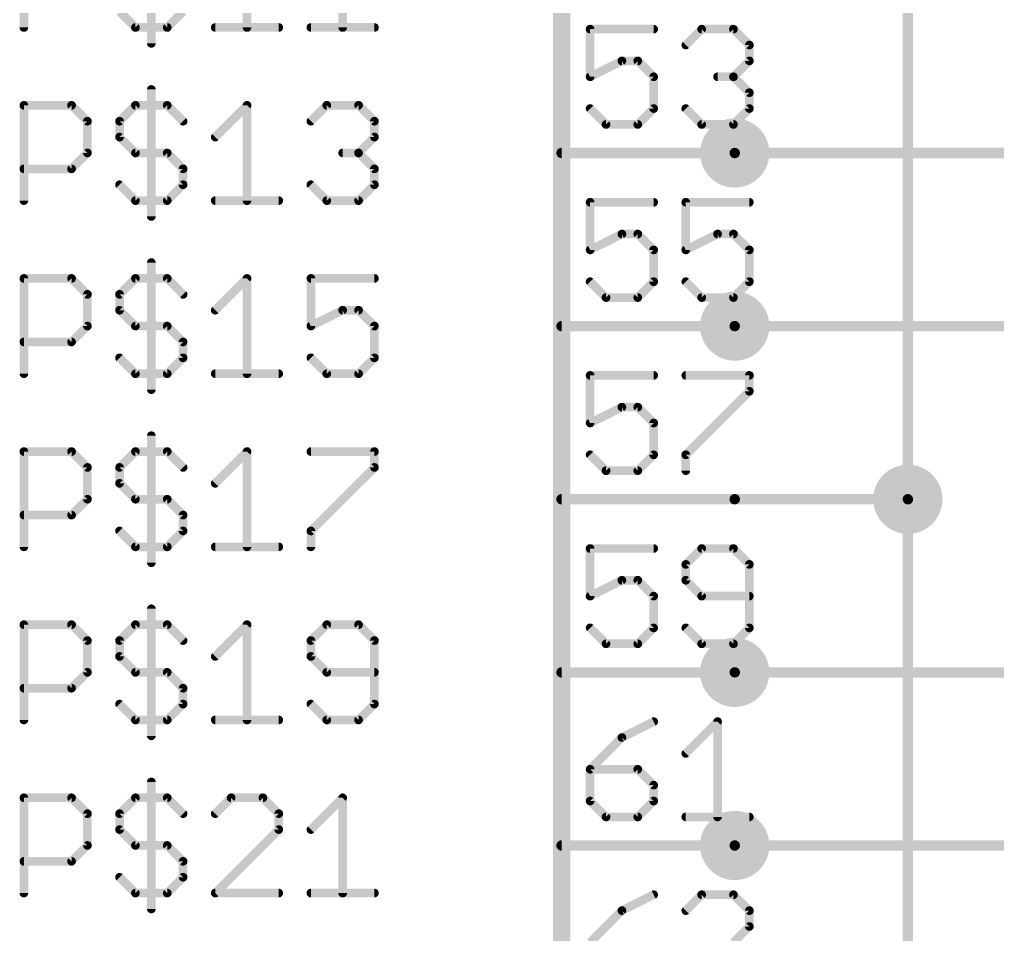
# Model space of a CAD drawing. Extents: x -72 to 265, y -97 to 216.
# Drawn here: x -5.41 to 8.93, y 72.35 to 85.78 of the extents above; entities that cross this region are included whole.
import ezdxf

# ---------------------------------------------------------------- set-up
doc = ezdxf.new("R2010")
doc.units = 0
for name, color, linetype in [('91', 94, 'CONTINUOUS'), ('94', 14, 'CONTINUOUS'), ('95', 251, 'CONTINUOUS')]:
    doc.layers.add(name, color=color, linetype=linetype)

msp = doc.modelspace()

# ---------------------------------------------------------------- linework, layer by layer
at = {"layer": '91', "const_width": 0.1524}
for points in [[(7.62, 78.74), (7.62, 86.36)], [(5.08, 83.82), (12.7, 83.82)], [(12.7, 81.28), (5.08, 81.28)], [(5.08, 78.74), (7.62, 78.74)], [(7.62, 71.12), (7.62, 78.74)], [(5.08, 76.2), (12.7, 76.2)], [(12.7, 73.66), (5.08, 73.66)]]:
    msp.add_lwpolyline(points, dxfattribs=at)
at = {"layer": '91'}
for points, const_width in [([(5.08, 83.566, 1), (5.08, 84.074, 1), (5.08, 83.566)], 0.508), ([(5.08, 83.8581, 1), (5.08, 83.7819)], 0.0762), ([(5.08, 81.026, 1), (5.08, 81.534, 1), (5.08, 81.026)], 0.508), ([(5.08, 81.3181, 1), (5.08, 81.2419)], 0.0762), ([(7.62, 78.486, 1), (7.62, 78.994, 1), (7.62, 78.486)], 0.508), ([(5.08, 78.7781, 1), (5.08, 78.7019)], 0.0762), ([(7.6581, 78.74, 1), (7.5819, 78.74)], 0.0762), ([(7.5819, 78.74, 1), (7.6581, 78.74)], 0.0762), ([(7.62, 78.7019, 1), (7.62, 78.7781)], 0.0762), ([(5.08, 75.946, 1), (5.08, 76.454, 1), (5.08, 75.946)], 0.508), ([(5.08, 76.2381, 1), (5.08, 76.1619)], 0.0762), ([(5.08, 73.406, 1), (5.08, 73.914, 1), (5.08, 73.406)], 0.508), ([(5.08, 73.6981, 1), (5.08, 73.6219)], 0.0762)]:
    msp.add_lwpolyline(points, format="xyb", dxfattribs=dict(at, const_width=const_width))
at = {"layer": '94'}
for points, const_width in [([(2.54, 22.86), (2.54, 101.6)], 0.254), ([(5.08, 83.82), (2.54, 83.82)], 0.1524), ([(5.08, 81.28), (2.54, 81.28)], 0.1524), ([(5.08, 78.74), (2.54, 78.74)], 0.1524), ([(5.08, 76.2), (2.54, 76.2)], 0.1524), ([(5.08, 73.66), (2.54, 73.66)], 0.1524)]:
    msp.add_lwpolyline(points, dxfattribs=dict(at, const_width=const_width))
at = {"layer": '94', "const_width": 0.0762}
for points in [[(2.54, 83.8581, 1), (2.54, 83.7819)], [(5.08, 83.7819, 1), (5.08, 83.8581)], [(2.54, 81.3181, 1), (2.54, 81.2419)], [(5.08, 81.2419, 1), (5.08, 81.3181)], [(2.54, 78.7781, 1), (2.54, 78.7019)], [(5.08, 78.7019, 1), (5.08, 78.7781)], [(2.54, 76.2381, 1), (2.54, 76.1619)], [(5.08, 76.1619, 1), (5.08, 76.2381)], [(2.54, 73.6981, 1), (2.54, 73.6219)], [(5.08, 73.6219, 1), (5.08, 73.6981)]]:
    msp.add_lwpolyline(points, format="xyb", dxfattribs=at)
at = {"layer": '95', "const_width": 0.127}
for points in [[(-3.4771, 87.2927), (-3.4771, 85.4285)], [(-5.3464, 85.6615), (-5.3464, 87.0597)], [(-2.0738, 87.0597), (-2.0738, 85.6615)], [(-0.6705, 87.0597), (-0.6705, 85.6615)], [(-3.9431, 85.8945), (-3.7101, 85.6615)], [(-3.244, 85.6615), (-3.011, 85.8945)], [(-3.7101, 85.6615), (-3.244, 85.6615)], [(-2.5399, 85.6615), (-1.6077, 85.6615)], [(-1.1366, 85.6615), (-0.2045, 85.6615)], [(3.8912, 85.6373), (2.9591, 85.6373)], [(2.9591, 85.6373), (2.9591, 84.9382)], [(4.3624, 85.4043), (4.5954, 85.6373)], [(4.5954, 85.6373), (5.0615, 85.6373)], [(5.0615, 85.6373), (5.2945, 85.4043)], [(5.2945, 85.4043), (5.2945, 85.1712)], [(2.9591, 84.9382), (3.4252, 85.1712)], [(3.4252, 85.1712), (3.6582, 85.1712)], [(3.6582, 85.1712), (3.8912, 84.9382)], [(5.2945, 85.1712), (5.0615, 84.9382)], [(3.8912, 84.9382), (3.8912, 84.4721)], [(5.0615, 84.9382), (4.8284, 84.9382)], [(5.0615, 84.9382), (5.2945, 84.7052)], [(-3.4771, 84.7527), (-3.4771, 82.8885)], [(5.2945, 84.7052), (5.2945, 84.4721)], [(-5.3464, 83.1215), (-5.3464, 84.5197)], [(-5.3464, 84.5197), (-4.6473, 84.5197)], [(-4.6473, 84.5197), (-4.4143, 84.2867)], [(-3.9431, 84.2867), (-3.7101, 84.5197)], [(-3.7101, 84.5197), (-3.244, 84.5197)], [(-3.244, 84.5197), (-3.011, 84.2867)], [(-2.5399, 84.0536), (-2.0738, 84.5197)], [(-2.0738, 84.5197), (-2.0738, 83.1215)], [(-1.1366, 84.2867), (-0.9036, 84.5197)], [(-0.9036, 84.5197), (-0.4375, 84.5197)], [(-0.4375, 84.5197), (-0.2045, 84.2867)], [(3.1921, 84.2391), (2.9591, 84.4721)], [(3.8912, 84.4721), (3.6582, 84.2391)], [(4.5954, 84.2391), (4.3624, 84.4721)], [(5.2945, 84.4721), (5.0615, 84.2391)], [(-4.4143, 84.2867), (-4.4143, 83.8206)], [(-3.9431, 84.0536), (-3.9431, 84.2867)], [(-0.2045, 84.2867), (-0.2045, 84.0536)], [(3.6582, 84.2391), (3.1921, 84.2391)], [(5.0615, 84.2391), (4.5954, 84.2391)], [(-3.7101, 83.8206), (-3.9431, 84.0536)], [(-0.2045, 84.0536), (-0.4375, 83.8206)], [(-4.4143, 83.8206), (-4.6473, 83.5876)], [(-3.244, 83.8206), (-3.7101, 83.8206)], [(-3.011, 83.5876), (-3.244, 83.8206)], [(-0.4375, 83.8206), (-0.6705, 83.8206)], [(-0.4375, 83.8206), (-0.2045, 83.5876)], [(-4.6473, 83.5876), (-5.3464, 83.5876)], [(-3.011, 83.3545), (-3.011, 83.5876)], [(-0.2045, 83.5876), (-0.2045, 83.3545)], [(-3.9431, 83.3545), (-3.7101, 83.1215)], [(-3.244, 83.1215), (-3.011, 83.3545)], [(-0.9036, 83.1215), (-1.1366, 83.3545)], [(-0.2045, 83.3545), (-0.4375, 83.1215)], [(-3.7101, 83.1215), (-3.244, 83.1215)], [(-2.5399, 83.1215), (-1.6077, 83.1215)], [(-0.4375, 83.1215), (-0.9036, 83.1215)], [(3.8912, 83.0973), (2.9591, 83.0973)], [(2.9591, 83.0973), (2.9591, 82.3982)], [(5.2945, 83.0973), (4.3624, 83.0973)], [(4.3624, 83.0973), (4.3624, 82.3982)], [(2.9591, 82.3982), (3.4252, 82.6312)], [(3.4252, 82.6312), (3.6582, 82.6312)], [(3.6582, 82.6312), (3.8912, 82.3982)], [(4.3624, 82.3982), (4.8284, 82.6312)], [(4.8284, 82.6312), (5.0615, 82.6312)], [(5.0615, 82.6312), (5.2945, 82.3982)], [(3.8912, 82.3982), (3.8912, 81.9321)], [(5.2945, 82.3982), (5.2945, 81.9321)], [(-3.4771, 82.2127), (-3.4771, 80.3485)], [(-5.3464, 80.5815), (-5.3464, 81.9797)], [(-5.3464, 81.9797), (-4.6473, 81.9797)], [(-4.6473, 81.9797), (-4.4143, 81.7467)], [(-3.9431, 81.7467), (-3.7101, 81.9797)], [(-3.7101, 81.9797), (-3.244, 81.9797)], [(-3.244, 81.9797), (-3.011, 81.7467)], [(-2.5399, 81.5136), (-2.0738, 81.9797)], [(-2.0738, 81.9797), (-2.0738, 80.5815)], [(-0.2045, 81.9797), (-1.1366, 81.9797)], [(-1.1366, 81.9797), (-1.1366, 81.2806)], [(3.1921, 81.6991), (2.9591, 81.9321)], [(3.8912, 81.9321), (3.6582, 81.6991)], [(4.5954, 81.6991), (4.3624, 81.9321)], [(5.2945, 81.9321), (5.0615, 81.6991)], [(-4.4143, 81.7467), (-4.4143, 81.2806)], [(-3.9431, 81.5136), (-3.9431, 81.7467)], [(3.6582, 81.6991), (3.1921, 81.6991)], [(5.0615, 81.6991), (4.5954, 81.6991)], [(-3.7101, 81.2806), (-3.9431, 81.5136)], [(-1.1366, 81.2806), (-0.6705, 81.5136)], [(-0.6705, 81.5136), (-0.4375, 81.5136)], [(-0.4375, 81.5136), (-0.2045, 81.2806)], [(-4.4143, 81.2806), (-4.6473, 81.0476)], [(-3.244, 81.2806), (-3.7101, 81.2806)], [(-3.011, 81.0476), (-3.244, 81.2806)], [(-0.2045, 81.2806), (-0.2045, 80.8145)], [(-4.6473, 81.0476), (-5.3464, 81.0476)], [(-3.011, 80.8145), (-3.011, 81.0476)], [(-3.9431, 80.8145), (-3.7101, 80.5815)], [(-3.244, 80.5815), (-3.011, 80.8145)], [(-0.9036, 80.5815), (-1.1366, 80.8145)], [(-0.2045, 80.8145), (-0.4375, 80.5815)], [(-3.7101, 80.5815), (-3.244, 80.5815)], [(-2.5399, 80.5815), (-1.6077, 80.5815)], [(-0.4375, 80.5815), (-0.9036, 80.5815)], [(3.8912, 80.5573), (2.9591, 80.5573)], [(2.9591, 80.5573), (2.9591, 79.8582)], [(4.3624, 80.5573), (5.2945, 80.5573)], [(5.2945, 80.5573), (5.2945, 80.3243)], [(5.2945, 80.3243), (4.3624, 79.3921)], [(2.9591, 79.8582), (3.4252, 80.0912)], [(3.4252, 80.0912), (3.6582, 80.0912)], [(3.6582, 80.0912), (3.8912, 79.8582)], [(3.8912, 79.8582), (3.8912, 79.3921)], [(-3.4771, 79.6727), (-3.4771, 77.8085)], [(-5.3464, 78.0415), (-5.3464, 79.4397)], [(-5.3464, 79.4397), (-4.6473, 79.4397)], [(-4.6473, 79.4397), (-4.4143, 79.2067)], [(-3.9431, 79.2067), (-3.7101, 79.4397)], [(-3.7101, 79.4397), (-3.244, 79.4397)], [(-3.244, 79.4397), (-3.011, 79.2067)], [(-2.5399, 78.9736), (-2.0738, 79.4397)], [(-2.0738, 79.4397), (-2.0738, 78.0415)], [(-1.1366, 79.4397), (-0.2045, 79.4397)], [(-0.2045, 79.4397), (-0.2045, 79.2067)], [(3.1921, 79.1591), (2.9591, 79.3921)], [(3.8912, 79.3921), (3.6582, 79.1591)], [(4.3624, 79.3921), (4.3624, 79.1591)], [(-4.4143, 79.2067), (-4.4143, 78.7406)], [(-3.9431, 78.9736), (-3.9431, 79.2067)], [(-0.2045, 79.2067), (-1.1366, 78.2745)], [(3.6582, 79.1591), (3.1921, 79.1591)], [(-3.7101, 78.7406), (-3.9431, 78.9736)], [(-4.4143, 78.7406), (-4.6473, 78.5076)], [(-3.244, 78.7406), (-3.7101, 78.7406)], [(-3.011, 78.5076), (-3.244, 78.7406)], [(-4.6473, 78.5076), (-5.3464, 78.5076)], [(-3.011, 78.2745), (-3.011, 78.5076)], [(-3.9431, 78.2745), (-3.7101, 78.0415)], [(-3.244, 78.0415), (-3.011, 78.2745)], [(-1.1366, 78.2745), (-1.1366, 78.0415)], [(-3.7101, 78.0415), (-3.244, 78.0415)], [(-2.5399, 78.0415), (-1.6077, 78.0415)], [(3.8912, 78.0173), (2.9591, 78.0173)], [(2.9591, 78.0173), (2.9591, 77.3182)], [(4.5954, 78.0173), (4.3624, 77.7843)], [(5.0615, 78.0173), (4.5954, 78.0173)], [(5.2945, 77.7843), (5.0615, 78.0173)], [(4.3624, 77.7843), (4.3624, 77.5512)], [(5.2945, 76.8521), (5.2945, 77.7843)], [(2.9591, 77.3182), (3.4252, 77.5512)], [(3.4252, 77.5512), (3.6582, 77.5512)], [(3.6582, 77.5512), (3.8912, 77.3182)], [(4.3624, 77.5512), (4.5954, 77.3182)], [(3.8912, 77.3182), (3.8912, 76.8521)], [(4.5954, 77.3182), (5.2945, 77.3182)], [(-3.4771, 77.1327), (-3.4771, 75.2685)], [(-5.3464, 75.5015), (-5.3464, 76.8997)], [(-5.3464, 76.8997), (-4.6473, 76.8997)], [(-4.6473, 76.8997), (-4.4143, 76.6667)], [(-3.9431, 76.6667), (-3.7101, 76.8997)], [(-3.7101, 76.8997), (-3.244, 76.8997)], [(-3.244, 76.8997), (-3.011, 76.6667)], [(-2.5399, 76.4336), (-2.0738, 76.8997)], [(-2.0738, 76.8997), (-2.0738, 75.5015)], [(-0.9036, 76.8997), (-1.1366, 76.6667)], [(-0.4375, 76.8997), (-0.9036, 76.8997)], [(-0.2045, 76.6667), (-0.4375, 76.8997)], [(3.1921, 76.6191), (2.9591, 76.8521)], [(3.8912, 76.8521), (3.6582, 76.6191)], [(4.3624, 76.8521), (4.5954, 76.6191)], [(5.0615, 76.6191), (5.2945, 76.8521)], [(-4.4143, 76.6667), (-4.4143, 76.2006)], [(-3.9431, 76.4336), (-3.9431, 76.6667)], [(-1.1366, 76.6667), (-1.1366, 76.4336)], [(-0.2045, 75.7345), (-0.2045, 76.6667)], [(3.6582, 76.6191), (3.1921, 76.6191)], [(4.5954, 76.6191), (5.0615, 76.6191)], [(-3.7101, 76.2006), (-3.9431, 76.4336)], [(-1.1366, 76.4336), (-0.9036, 76.2006)], [(-4.4143, 76.2006), (-4.6473, 75.9676)], [(-3.244, 76.2006), (-3.7101, 76.2006)], [(-3.011, 75.9676), (-3.244, 76.2006)], [(-0.9036, 76.2006), (-0.2045, 76.2006)], [(-4.6473, 75.9676), (-5.3464, 75.9676)], [(-3.011, 75.7345), (-3.011, 75.9676)], [(-3.9431, 75.7345), (-3.7101, 75.5015)], [(-3.244, 75.5015), (-3.011, 75.7345)], [(-1.1366, 75.7345), (-0.9036, 75.5015)], [(-0.4375, 75.5015), (-0.2045, 75.7345)], [(-3.7101, 75.5015), (-3.244, 75.5015)], [(-2.5399, 75.5015), (-1.6077, 75.5015)], [(-0.9036, 75.5015), (-0.4375, 75.5015)], [(3.8912, 75.4773), (3.4252, 75.2443)], [(4.3624, 75.0112), (4.8284, 75.4773)], [(4.8284, 75.4773), (4.8284, 74.0791)], [(3.4252, 75.2443), (2.9591, 74.7782)], [(2.9591, 74.7782), (2.9591, 74.3121)], [(3.6582, 74.7782), (2.9591, 74.7782)], [(3.8912, 74.5452), (3.6582, 74.7782)], [(-3.4771, 74.5927), (-3.4771, 72.7285)], [(3.8912, 74.3121), (3.8912, 74.5452)], [(-5.3464, 72.9615), (-5.3464, 74.3597)], [(-5.3464, 74.3597), (-4.6473, 74.3597)], [(-4.6473, 74.3597), (-4.4143, 74.1267)], [(-3.9431, 74.1267), (-3.7101, 74.3597)], [(-3.7101, 74.3597), (-3.244, 74.3597)], [(-3.244, 74.3597), (-3.011, 74.1267)], [(-2.3068, 74.3597), (-2.5399, 74.1267)], [(-1.8408, 74.3597), (-2.3068, 74.3597)], [(-1.6077, 74.1267), (-1.8408, 74.3597)], [(-1.1366, 73.8936), (-0.6705, 74.3597)], [(-0.6705, 74.3597), (-0.6705, 72.9615)], [(2.9591, 74.3121), (3.1921, 74.0791)], [(3.6582, 74.0791), (3.8912, 74.3121)], [(-4.4143, 74.1267), (-4.4143, 73.6606)], [(-3.9431, 73.8936), (-3.9431, 74.1267)], [(-1.6077, 73.8936), (-1.6077, 74.1267)], [(3.1921, 74.0791), (3.6582, 74.0791)], [(4.3624, 74.0791), (5.2945, 74.0791)], [(-3.7101, 73.6606), (-3.9431, 73.8936)], [(-2.5399, 72.9615), (-1.6077, 73.8936)], [(-4.4143, 73.6606), (-4.6473, 73.4276)], [(-3.244, 73.6606), (-3.7101, 73.6606)], [(-3.011, 73.4276), (-3.244, 73.6606)], [(-4.6473, 73.4276), (-5.3464, 73.4276)], [(-3.011, 73.1945), (-3.011, 73.4276)], [(-3.9431, 73.1945), (-3.7101, 72.9615)], [(-3.244, 72.9615), (-3.011, 73.1945)], [(-3.7101, 72.9615), (-3.244, 72.9615)], [(-1.6077, 72.9615), (-2.5399, 72.9615)], [(-1.1366, 72.9615), (-0.2045, 72.9615)], [(3.8912, 72.9373), (3.4252, 72.7043)], [(4.3624, 72.7043), (4.5954, 72.9373)], [(4.5954, 72.9373), (5.0615, 72.9373)], [(5.0615, 72.9373), (5.2945, 72.7043)], [(3.4252, 72.7043), (2.9591, 72.2382)], [(5.2945, 72.7043), (5.2945, 72.4712)], [(5.2945, 72.4712), (5.0615, 72.2382)]]:
    msp.add_lwpolyline(points, dxfattribs=at)
at = {"layer": '95', "const_width": 0.0635}
for points in [[(-5.3782, 85.6615, 1), (-5.3147, 85.6615)], [(-3.7101, 85.6933, 1), (-3.7101, 85.6298)], [(-3.7326, 85.639, 1), (-3.6877, 85.684)], [(-3.2665, 85.684, 1), (-3.2216, 85.639)], [(-3.244, 85.6298, 1), (-3.244, 85.6933)], [(-2.5399, 85.6933, 1), (-2.5399, 85.6298)], [(-2.1055, 85.6615, 1), (-2.042, 85.6615)], [(-1.6077, 85.6298, 1), (-1.6077, 85.6933)], [(-1.1366, 85.6933, 1), (-1.1366, 85.6298)], [(-0.7023, 85.6615, 1), (-0.6388, 85.6615)], [(-0.2045, 85.6298, 1), (-0.2045, 85.6933)], [(2.9591, 85.669, 1), (2.9591, 85.6055)], [(2.9909, 85.6373, 1), (2.9274, 85.6373)], [(3.8912, 85.6055, 1), (3.8912, 85.669)], [(4.5954, 85.669, 1), (4.5954, 85.6055)], [(4.6179, 85.6148, 1), (4.573, 85.6597)], [(5.0839, 85.6597, 1), (5.039, 85.6148)], [(5.0615, 85.6055, 1), (5.0615, 85.669)], [(-3.5088, 85.4285, 1), (-3.4453, 85.4285)], [(4.3399, 85.4267, 1), (4.3848, 85.3818)], [(5.3263, 85.4043, 1), (5.2628, 85.4043)], [(5.2721, 85.3818, 1), (5.317, 85.4267)], [(3.4252, 85.203, 1), (3.4252, 85.1395)], [(3.4394, 85.1428, 1), (3.411, 85.1996)], [(3.6806, 85.1937, 1), (3.6357, 85.1488)], [(3.6582, 85.1395, 1), (3.6582, 85.203)], [(5.2628, 85.1712, 1), (5.3263, 85.1712)], [(5.317, 85.1488, 1), (5.2721, 85.1937)], [(2.9449, 84.9666, 1), (2.9733, 84.9098)], [(2.9274, 84.9382, 1), (2.9909, 84.9382)], [(3.923, 84.9382, 1), (3.8595, 84.9382)], [(3.8688, 84.9157, 1), (3.9137, 84.9606)], [(4.8284, 84.9699, 1), (4.8284, 84.9064)], [(5.0839, 84.9606, 1), (5.039, 84.9157)], [(5.039, 84.9606, 1), (5.0839, 84.9157)], [(5.0615, 84.9064, 1), (5.0615, 84.9699)], [(-3.4453, 84.7527, 1), (-3.5088, 84.7527)], [(5.3263, 84.7052, 1), (5.2628, 84.7052)], [(5.2721, 84.6827, 1), (5.317, 84.7276)], [(-5.3147, 84.5197, 1), (-5.3782, 84.5197)], [(-5.3464, 84.5514, 1), (-5.3464, 84.4879)], [(-4.6249, 84.5421, 1), (-4.6698, 84.4972)], [(-4.6473, 84.4879, 1), (-4.6473, 84.5514)], [(-3.7101, 84.5514, 1), (-3.7101, 84.4879)], [(-3.6877, 84.4972, 1), (-3.7326, 84.5421)], [(-3.2216, 84.5421, 1), (-3.2665, 84.4972)], [(-3.244, 84.4879, 1), (-3.244, 84.5514)], [(-2.042, 84.5197, 1), (-2.1055, 84.5197)], [(-2.0513, 84.4972, 1), (-2.0962, 84.5421)], [(-0.9036, 84.5514, 1), (-0.9036, 84.4879)], [(-0.8811, 84.4972, 1), (-0.926, 84.5421)], [(-0.415, 84.5421, 1), (-0.4599, 84.4972)], [(-0.4375, 84.4879, 1), (-0.4375, 84.5514)], [(2.9816, 84.4946, 1), (2.9366, 84.4497)], [(3.8595, 84.4721, 1), (3.923, 84.4721)], [(3.9137, 84.4497, 1), (3.8688, 84.4946)], [(4.3848, 84.4946, 1), (4.3399, 84.4497)], [(5.2628, 84.4721, 1), (5.3263, 84.4721)], [(5.317, 84.4497, 1), (5.2721, 84.4946)], [(-4.3825, 84.2867, 1), (-4.446, 84.2867)], [(-4.4367, 84.2642, 1), (-4.3918, 84.3091)], [(-3.9114, 84.2867, 1), (-3.9749, 84.2867)], [(-3.9656, 84.3091, 1), (-3.9207, 84.2642)], [(-3.0335, 84.2642, 1), (-2.9886, 84.3091)], [(-1.159, 84.3091, 1), (-1.1141, 84.2642)], [(-0.1727, 84.2867, 1), (-0.2362, 84.2867)], [(-0.2269, 84.2642, 1), (-0.182, 84.3091)], [(3.1921, 84.2709, 1), (3.1921, 84.2074)], [(3.1697, 84.2166, 1), (3.2146, 84.2616)], [(3.6357, 84.2616, 1), (3.6806, 84.2166)], [(3.6582, 84.2074, 1), (3.6582, 84.2709)], [(4.5954, 84.2709, 1), (4.5954, 84.2074)], [(4.573, 84.2166, 1), (4.6179, 84.2616)], [(5.039, 84.2616, 1), (5.0839, 84.2166)], [(5.0615, 84.2074, 1), (5.0615, 84.2709)], [(-3.9207, 84.0761, 1), (-3.9656, 84.0312)], [(-3.9749, 84.0536, 1), (-3.9114, 84.0536)], [(-2.5623, 84.0761, 1), (-2.5174, 84.0312)], [(-0.2362, 84.0536, 1), (-0.1727, 84.0536)], [(-0.182, 84.0312, 1), (-0.2269, 84.0761)], [(-4.446, 83.8206, 1), (-4.3825, 83.8206)], [(-4.3918, 83.7981, 1), (-4.4367, 83.843)], [(-3.7101, 83.8523, 1), (-3.7101, 83.7888)], [(-3.7326, 83.7981, 1), (-3.6877, 83.843)], [(-3.2216, 83.843, 1), (-3.2665, 83.7981)], [(-3.244, 83.7888, 1), (-3.244, 83.8523)], [(-0.6705, 83.8523, 1), (-0.6705, 83.7888)], [(-0.415, 83.843, 1), (-0.4599, 83.7981)], [(-0.4599, 83.843, 1), (-0.415, 83.7981)], [(-0.4375, 83.7888, 1), (-0.4375, 83.8523)], [(-5.3464, 83.6193, 1), (-5.3464, 83.5558)], [(-4.6698, 83.61, 1), (-4.6249, 83.5651)], [(-4.6473, 83.5558, 1), (-4.6473, 83.6193)], [(-2.9793, 83.5876, 1), (-3.0428, 83.5876)], [(-3.0335, 83.5651, 1), (-2.9886, 83.61)], [(-0.1727, 83.5876, 1), (-0.2362, 83.5876)], [(-0.2269, 83.5651, 1), (-0.182, 83.61)], [(-3.9207, 83.377, 1), (-3.9656, 83.3321)], [(-3.0428, 83.3545, 1), (-2.9793, 83.3545)], [(-2.9886, 83.3321, 1), (-3.0335, 83.377)], [(-1.1141, 83.377, 1), (-1.159, 83.3321)], [(-0.2362, 83.3545, 1), (-0.1727, 83.3545)], [(-0.182, 83.3321, 1), (-0.2269, 83.377)], [(-5.3782, 83.1215, 1), (-5.3147, 83.1215)], [(-3.7101, 83.1532, 1), (-3.7101, 83.0897)], [(-3.7326, 83.099, 1), (-3.6877, 83.144)], [(-3.2665, 83.144, 1), (-3.2216, 83.099)], [(-3.244, 83.0897, 1), (-3.244, 83.1532)], [(-2.5399, 83.1532, 1), (-2.5399, 83.0897)], [(-2.1055, 83.1215, 1), (-2.042, 83.1215)], [(-1.6077, 83.0897, 1), (-1.6077, 83.1532)], [(-0.9036, 83.1532, 1), (-0.9036, 83.0897)], [(-0.926, 83.099, 1), (-0.8811, 83.144)], [(-0.4599, 83.144, 1), (-0.415, 83.099)], [(-0.4375, 83.0897, 1), (-0.4375, 83.1532)], [(2.9591, 83.129, 1), (2.9591, 83.0655)], [(2.9909, 83.0973, 1), (2.9274, 83.0973)], [(3.8912, 83.0655, 1), (3.8912, 83.129)], [(4.3941, 83.0973, 1), (4.3306, 83.0973)], [(4.3624, 83.129, 1), (4.3624, 83.0655)], [(5.2945, 83.0655, 1), (5.2945, 83.129)], [(-3.5088, 82.8885, 1), (-3.4453, 82.8885)], [(3.4252, 82.663, 1), (3.4252, 82.5995)], [(3.4394, 82.6028, 1), (3.411, 82.6596)], [(3.6806, 82.6537, 1), (3.6357, 82.6088)], [(3.6582, 82.5995, 1), (3.6582, 82.663)], [(4.8284, 82.663, 1), (4.8284, 82.5995)], [(4.8426, 82.6028, 1), (4.8142, 82.6596)], [(5.0839, 82.6537, 1), (5.039, 82.6088)], [(5.0615, 82.5995, 1), (5.0615, 82.663)], [(2.9449, 82.4266, 1), (2.9733, 82.3698)], [(2.9274, 82.3982, 1), (2.9909, 82.3982)], [(3.923, 82.3982, 1), (3.8595, 82.3982)], [(3.8688, 82.3757, 1), (3.9137, 82.4206)], [(4.3306, 82.3982, 1), (4.3941, 82.3982)], [(4.3482, 82.4266, 1), (4.3766, 82.3698)], [(5.3263, 82.3982, 1), (5.2628, 82.3982)], [(5.2721, 82.3757, 1), (5.317, 82.4206)], [(-3.4453, 82.2127, 1), (-3.5088, 82.2127)], [(-5.3147, 81.9797, 1), (-5.3782, 81.9797)], [(-5.3464, 82.0114, 1), (-5.3464, 81.9479)], [(-4.6249, 82.0021, 1), (-4.6698, 81.9572)], [(-4.6473, 81.9479, 1), (-4.6473, 82.0114)], [(-3.7101, 82.0114, 1), (-3.7101, 81.9479)], [(-3.6877, 81.9572, 1), (-3.7326, 82.0021)], [(-3.2216, 82.0021, 1), (-3.2665, 81.9572)], [(-3.244, 81.9479, 1), (-3.244, 82.0114)], [(-2.042, 81.9797, 1), (-2.1055, 81.9797)], [(-2.0513, 81.9572, 1), (-2.0962, 82.0021)], [(-1.1366, 82.0114, 1), (-1.1366, 81.9479)], [(-1.1048, 81.9797, 1), (-1.1683, 81.9797)], [(-0.2045, 81.9479, 1), (-0.2045, 82.0114)], [(2.9816, 81.9546, 1), (2.9366, 81.9097)], [(3.8595, 81.9321, 1), (3.923, 81.9321)], [(3.9137, 81.9097, 1), (3.8688, 81.9546)], [(4.3848, 81.9546, 1), (4.3399, 81.9097)], [(5.2628, 81.9321, 1), (5.3263, 81.9321)], [(5.317, 81.9097, 1), (5.2721, 81.9546)], [(-4.3825, 81.7467, 1), (-4.446, 81.7467)], [(-4.4367, 81.7242, 1), (-4.3918, 81.7691)], [(-3.9114, 81.7467, 1), (-3.9749, 81.7467)], [(-3.9656, 81.7691, 1), (-3.9207, 81.7242)], [(-3.0335, 81.7242, 1), (-2.9886, 81.7691)], [(3.1921, 81.7309, 1), (3.1921, 81.6673)], [(3.6582, 81.6673, 1), (3.6582, 81.7309)], [(4.5954, 81.7309, 1), (4.5954, 81.6673)], [(5.0615, 81.6673, 1), (5.0615, 81.7309)], [(3.1697, 81.6766, 1), (3.2146, 81.7216)], [(3.6357, 81.7216, 1), (3.6806, 81.6766)], [(4.573, 81.6766, 1), (4.6179, 81.7216)], [(5.039, 81.7216, 1), (5.0839, 81.6766)], [(-3.9207, 81.5361, 1), (-3.9656, 81.4912)], [(-3.9749, 81.5136, 1), (-3.9114, 81.5136)], [(-2.5623, 81.5361, 1), (-2.5174, 81.4912)], [(-0.6705, 81.5454, 1), (-0.6705, 81.4819)], [(-0.6563, 81.4852, 1), (-0.6847, 81.542)], [(-0.415, 81.5361, 1), (-0.4599, 81.4912)], [(-0.4375, 81.4819, 1), (-0.4375, 81.5454)], [(-4.3918, 81.2581, 1), (-4.4367, 81.303)], [(-3.7101, 81.3123, 1), (-3.7101, 81.2488)], [(-3.7326, 81.2581, 1), (-3.6877, 81.303)], [(-3.2216, 81.303, 1), (-3.2665, 81.2581)], [(-3.244, 81.2488, 1), (-3.244, 81.3123)], [(-1.1508, 81.309, 1), (-1.1224, 81.2522)], [(-0.1727, 81.2806, 1), (-0.2362, 81.2806)], [(-0.2269, 81.2581, 1), (-0.182, 81.303)], [(-4.446, 81.2806, 1), (-4.3825, 81.2806)], [(-1.1683, 81.2806, 1), (-1.1048, 81.2806)], [(-5.3464, 81.0793, 1), (-5.3464, 81.0158)], [(-4.6698, 81.07, 1), (-4.6249, 81.0251)], [(-4.6473, 81.0158, 1), (-4.6473, 81.0793)], [(-2.9793, 81.0476, 1), (-3.0428, 81.0476)], [(-3.0335, 81.0251, 1), (-2.9886, 81.07)], [(-3.9207, 80.837, 1), (-3.9656, 80.7921)], [(-3.0428, 80.8145, 1), (-2.9793, 80.8145)], [(-2.9886, 80.7921, 1), (-3.0335, 80.837)], [(-1.1141, 80.837, 1), (-1.159, 80.7921)], [(-0.2362, 80.8145, 1), (-0.1727, 80.8145)], [(-0.182, 80.7921, 1), (-0.2269, 80.837)], [(-5.3782, 80.5815, 1), (-5.3147, 80.5815)], [(-3.7101, 80.6133, 1), (-3.7101, 80.5498)], [(-3.7326, 80.559, 1), (-3.6877, 80.604)], [(-3.2665, 80.604, 1), (-3.2216, 80.559)], [(-3.244, 80.5498, 1), (-3.244, 80.6133)], [(-2.5399, 80.6133, 1), (-2.5399, 80.5498)], [(-2.1055, 80.5815, 1), (-2.042, 80.5815)], [(-1.6077, 80.5498, 1), (-1.6077, 80.6133)], [(-0.9036, 80.6133, 1), (-0.9036, 80.5498)], [(-0.926, 80.559, 1), (-0.8811, 80.604)], [(-0.4599, 80.604, 1), (-0.415, 80.559)], [(-0.4375, 80.5498, 1), (-0.4375, 80.6133)], [(2.9591, 80.589, 1), (2.9591, 80.5255)], [(2.9909, 80.5573, 1), (2.9274, 80.5573)], [(3.8912, 80.5255, 1), (3.8912, 80.589)], [(4.3624, 80.589, 1), (4.3624, 80.5255)], [(5.3263, 80.5573, 1), (5.2628, 80.5573)], [(5.2945, 80.5255, 1), (5.2945, 80.589)], [(-3.5088, 80.3485, 1), (-3.4453, 80.3485)], [(5.2628, 80.3243, 1), (5.3263, 80.3243)], [(5.317, 80.3018, 1), (5.2721, 80.3467)], [(3.4252, 80.123, 1), (3.4252, 80.0595)], [(3.4394, 80.0628, 1), (3.411, 80.1196)], [(3.6806, 80.1137, 1), (3.6357, 80.0688)], [(3.6582, 80.0595, 1), (3.6582, 80.123)], [(2.9449, 79.8866, 1), (2.9733, 79.8298)], [(3.923, 79.8582, 1), (3.8595, 79.8582)], [(3.8688, 79.8357, 1), (3.9137, 79.8806)], [(2.9274, 79.8582, 1), (2.9909, 79.8582)], [(-3.4453, 79.6727, 1), (-3.5088, 79.6727)], [(-5.3147, 79.4397, 1), (-5.3782, 79.4397)], [(-5.3464, 79.4714, 1), (-5.3464, 79.4079)], [(-4.6249, 79.4621, 1), (-4.6698, 79.4172)], [(-4.6473, 79.4079, 1), (-4.6473, 79.4714)], [(-3.7101, 79.4714, 1), (-3.7101, 79.4079)], [(-3.6877, 79.4172, 1), (-3.7326, 79.4621)], [(-3.2216, 79.4621, 1), (-3.2665, 79.4172)], [(-3.244, 79.4079, 1), (-3.244, 79.4714)], [(-2.042, 79.4397, 1), (-2.1055, 79.4397)], [(-2.0513, 79.4172, 1), (-2.0962, 79.4621)], [(-1.1366, 79.4714, 1), (-1.1366, 79.4079)], [(-0.1727, 79.4397, 1), (-0.2362, 79.4397)], [(-0.2045, 79.4079, 1), (-0.2045, 79.4714)], [(2.9816, 79.4146, 1), (2.9366, 79.3697)], [(3.8595, 79.3921, 1), (3.923, 79.3921)], [(3.9137, 79.3697, 1), (3.8688, 79.4146)], [(4.3941, 79.3921, 1), (4.3306, 79.3921)], [(4.3399, 79.4146, 1), (4.3848, 79.3697)], [(-4.3825, 79.2067, 1), (-4.446, 79.2067)], [(-4.4367, 79.1842, 1), (-4.3918, 79.2291)], [(-3.9114, 79.2067, 1), (-3.9749, 79.2067)], [(-3.9656, 79.2291, 1), (-3.9207, 79.1842)], [(-3.0335, 79.1842, 1), (-2.9886, 79.2291)], [(-0.2362, 79.2067, 1), (-0.1727, 79.2067)], [(-0.182, 79.1842, 1), (-0.2269, 79.2291)], [(3.1921, 79.1909, 1), (3.1921, 79.1274)], [(3.1697, 79.1366, 1), (3.2146, 79.1816)], [(3.6357, 79.1816, 1), (3.6806, 79.1366)], [(3.6582, 79.1274, 1), (3.6582, 79.1909)], [(4.3306, 79.1591, 1), (4.3941, 79.1591)], [(-3.9207, 78.9961, 1), (-3.9656, 78.9512)], [(-3.9749, 78.9736, 1), (-3.9114, 78.9736)], [(-2.5623, 78.9961, 1), (-2.5174, 78.9512)], [(-4.446, 78.7406, 1), (-4.3825, 78.7406)], [(-4.3918, 78.7181, 1), (-4.4367, 78.763)], [(-3.7101, 78.7723, 1), (-3.7101, 78.7088)], [(-3.7326, 78.7181, 1), (-3.6877, 78.763)], [(-3.2216, 78.763, 1), (-3.2665, 78.7181)], [(-3.244, 78.7088, 1), (-3.244, 78.7723)], [(-5.3464, 78.5393, 1), (-5.3464, 78.4758)], [(-4.6698, 78.53, 1), (-4.6249, 78.4851)], [(-4.6473, 78.4758, 1), (-4.6473, 78.5393)], [(-2.9793, 78.5076, 1), (-3.0428, 78.5076)], [(-3.0335, 78.4851, 1), (-2.9886, 78.53)], [(-3.9207, 78.297, 1), (-3.9656, 78.2521)], [(-2.9886, 78.2521, 1), (-3.0335, 78.297)], [(-1.1048, 78.2745, 1), (-1.1683, 78.2745)], [(-1.159, 78.297, 1), (-1.1141, 78.2521)], [(-3.0428, 78.2745, 1), (-2.9793, 78.2745)], [(-5.3782, 78.0415, 1), (-5.3147, 78.0415)], [(-3.7101, 78.0733, 1), (-3.7101, 78.0097)], [(-3.7326, 78.019, 1), (-3.6877, 78.064)], [(-3.2665, 78.064, 1), (-3.2216, 78.019)], [(-3.244, 78.0097, 1), (-3.244, 78.0733)], [(-2.5399, 78.0733, 1), (-2.5399, 78.0097)], [(-2.1055, 78.0415, 1), (-2.042, 78.0415)], [(-1.6077, 78.0097, 1), (-1.6077, 78.0733)], [(-1.1683, 78.0415, 1), (-1.1048, 78.0415)], [(2.9591, 78.049, 1), (2.9591, 77.9855)], [(2.9909, 78.0173, 1), (2.9274, 78.0173)], [(3.8912, 77.9855, 1), (3.8912, 78.049)], [(4.5954, 78.049, 1), (4.5954, 77.9855)], [(4.6179, 77.9948, 1), (4.573, 78.0397)], [(5.0839, 78.0397, 1), (5.039, 77.9948)], [(5.0615, 77.9855, 1), (5.0615, 78.049)], [(-3.5088, 77.8085, 1), (-3.4453, 77.8085)], [(4.3941, 77.7843, 1), (4.3306, 77.7843)], [(4.3399, 77.8067, 1), (4.3848, 77.7618)], [(5.3263, 77.7843, 1), (5.2628, 77.7843)], [(5.2721, 77.7618, 1), (5.317, 77.8067)], [(3.4252, 77.583, 1), (3.4252, 77.5195)], [(3.4394, 77.5228, 1), (3.411, 77.5796)], [(3.6806, 77.5737, 1), (3.6357, 77.5288)], [(3.6582, 77.5195, 1), (3.6582, 77.583)], [(4.3848, 77.5737, 1), (4.3399, 77.5288)], [(4.3306, 77.5512, 1), (4.3941, 77.5512)], [(2.9449, 77.3466, 1), (2.9733, 77.2898)], [(2.9274, 77.3182, 1), (2.9909, 77.3182)], [(3.923, 77.3182, 1), (3.8595, 77.3182)], [(3.8688, 77.2957, 1), (3.9137, 77.3406)], [(4.5954, 77.3499, 1), (4.5954, 77.2864)], [(4.573, 77.2957, 1), (4.6179, 77.3406)], [(5.2945, 77.2864, 1), (5.2945, 77.3499)], [(-3.4453, 77.1327, 1), (-3.5088, 77.1327)], [(-5.3147, 76.8997, 1), (-5.3782, 76.8997)], [(-5.3464, 76.9314, 1), (-5.3464, 76.8679)], [(-4.6249, 76.9221, 1), (-4.6698, 76.8772)], [(-4.6473, 76.8679, 1), (-4.6473, 76.9314)], [(-3.7101, 76.9314, 1), (-3.7101, 76.8679)], [(-3.6877, 76.8772, 1), (-3.7326, 76.9221)], [(-3.2216, 76.9221, 1), (-3.2665, 76.8772)], [(-3.244, 76.8679, 1), (-3.244, 76.9314)], [(-2.042, 76.8997, 1), (-2.1055, 76.8997)], [(-2.0513, 76.8772, 1), (-2.0962, 76.9221)], [(-0.9036, 76.9314, 1), (-0.9036, 76.8679)], [(-0.8811, 76.8772, 1), (-0.926, 76.9221)], [(-0.415, 76.9221, 1), (-0.4599, 76.8772)], [(-0.4375, 76.8679, 1), (-0.4375, 76.9314)], [(2.9816, 76.8746, 1), (2.9366, 76.8297)], [(3.8595, 76.8521, 1), (3.923, 76.8521)], [(3.9137, 76.8297, 1), (3.8688, 76.8746)], [(4.3848, 76.8746, 1), (4.3399, 76.8297)], [(5.2628, 76.8521, 1), (5.3263, 76.8521)], [(5.317, 76.8297, 1), (5.2721, 76.8746)], [(-4.3825, 76.6667, 1), (-4.446, 76.6667)], [(-4.4367, 76.6442, 1), (-4.3918, 76.6891)], [(-3.9114, 76.6667, 1), (-3.9749, 76.6667)], [(-3.9656, 76.6891, 1), (-3.9207, 76.6442)], [(-3.0335, 76.6442, 1), (-2.9886, 76.6891)], [(-1.1048, 76.6667, 1), (-1.1683, 76.6667)], [(-1.159, 76.6891, 1), (-1.1141, 76.6442)], [(-0.1727, 76.6667, 1), (-0.2362, 76.6667)], [(-0.2269, 76.6442, 1), (-0.182, 76.6891)], [(3.1921, 76.6509, 1), (3.1921, 76.5874)], [(3.1697, 76.5966, 1), (3.2146, 76.6416)], [(3.6357, 76.6416, 1), (3.6806, 76.5966)], [(3.6582, 76.5874, 1), (3.6582, 76.6509)], [(4.5954, 76.6509, 1), (4.5954, 76.5874)], [(4.573, 76.5966, 1), (4.6179, 76.6416)], [(5.039, 76.6416, 1), (5.0839, 76.5966)], [(5.0615, 76.5874, 1), (5.0615, 76.6509)], [(-3.9207, 76.4561, 1), (-3.9656, 76.4112)], [(-3.9749, 76.4336, 1), (-3.9114, 76.4336)], [(-2.5623, 76.4561, 1), (-2.5174, 76.4112)], [(-1.1141, 76.4561, 1), (-1.159, 76.4112)], [(-1.1683, 76.4336, 1), (-1.1048, 76.4336)], [(-4.446, 76.2006, 1), (-4.3825, 76.2006)], [(-4.3918, 76.1781, 1), (-4.4367, 76.223)], [(-3.7101, 76.2323, 1), (-3.7101, 76.1688)], [(-3.7326, 76.1781, 1), (-3.6877, 76.223)], [(-3.2216, 76.223, 1), (-3.2665, 76.1781)], [(-3.244, 76.1688, 1), (-3.244, 76.2323)], [(-0.9036, 76.2323, 1), (-0.9036, 76.1688)], [(-0.926, 76.1781, 1), (-0.8811, 76.223)], [(-0.2045, 76.1688, 1), (-0.2045, 76.2323)], [(-5.3464, 75.9993, 1), (-5.3464, 75.9358)], [(-4.6698, 75.99, 1), (-4.6249, 75.9451)], [(-4.6473, 75.9358, 1), (-4.6473, 75.9993)], [(-2.9793, 75.9676, 1), (-3.0428, 75.9676)], [(-3.0335, 75.9451, 1), (-2.9886, 75.99)], [(-3.9207, 75.757, 1), (-3.9656, 75.7121)], [(-3.0428, 75.7345, 1), (-2.9793, 75.7345)], [(-2.9886, 75.7121, 1), (-3.0335, 75.757)], [(-1.1141, 75.757, 1), (-1.159, 75.7121)], [(-0.2362, 75.7345, 1), (-0.1727, 75.7345)], [(-0.182, 75.7121, 1), (-0.2269, 75.757)], [(-5.3782, 75.5015, 1), (-5.3147, 75.5015)], [(-3.7101, 75.5333, 1), (-3.7101, 75.4698)], [(-3.7326, 75.479, 1), (-3.6877, 75.524)], [(-3.2665, 75.524, 1), (-3.2216, 75.479)], [(-3.244, 75.4698, 1), (-3.244, 75.5333)], [(-2.5399, 75.5333, 1), (-2.5399, 75.4698)], [(-2.1055, 75.5015, 1), (-2.042, 75.5015)], [(-1.6077, 75.4698, 1), (-1.6077, 75.5333)], [(-0.9036, 75.5333, 1), (-0.9036, 75.4698)], [(-0.926, 75.479, 1), (-0.8811, 75.524)], [(-0.4599, 75.524, 1), (-0.415, 75.479)], [(-0.4375, 75.4698, 1), (-0.4375, 75.5333)], [(3.9054, 75.4489, 1), (3.877, 75.5057)], [(4.8602, 75.4773, 1), (4.7967, 75.4773)], [(4.8509, 75.4548, 1), (4.806, 75.4997)], [(3.411, 75.2727, 1), (3.4394, 75.2159)], [(3.4476, 75.2218, 1), (3.4027, 75.2667)], [(-3.5088, 75.2685, 1), (-3.4453, 75.2685)], [(4.3399, 75.0337, 1), (4.3848, 74.9888)], [(2.9591, 74.8099, 1), (2.9591, 74.7464)], [(2.9366, 74.8006, 1), (2.9816, 74.7557)], [(2.9909, 74.7782, 1), (2.9274, 74.7782)], [(3.6806, 74.8006, 1), (3.6357, 74.7557)], [(3.6582, 74.7464, 1), (3.6582, 74.8099)], [(-3.4453, 74.5927, 1), (-3.5088, 74.5927)], [(3.923, 74.5452, 1), (3.8595, 74.5452)], [(3.8688, 74.5227, 1), (3.9137, 74.5676)], [(-5.3147, 74.3597, 1), (-5.3782, 74.3597)], [(-5.3464, 74.3914, 1), (-5.3464, 74.3279)], [(-4.6249, 74.3821, 1), (-4.6698, 74.3372)], [(-4.6473, 74.3279, 1), (-4.6473, 74.3914)], [(-3.7101, 74.3914, 1), (-3.7101, 74.3279)], [(-3.6877, 74.3372, 1), (-3.7326, 74.3821)], [(-3.2216, 74.3821, 1), (-3.2665, 74.3372)], [(-3.244, 74.3279, 1), (-3.244, 74.3914)], [(-2.3068, 74.3914, 1), (-2.3068, 74.3279)], [(-2.2844, 74.3372, 1), (-2.3293, 74.3821)], [(-1.8183, 74.3821, 1), (-1.8632, 74.3372)], [(-1.8408, 74.3279, 1), (-1.8408, 74.3914)], [(-0.6388, 74.3597, 1), (-0.7023, 74.3597)], [(-0.6481, 74.3372, 1), (-0.693, 74.3821)], [(2.9816, 74.3346, 1), (2.9366, 74.2897)], [(2.9274, 74.3121, 1), (2.9909, 74.3121)], [(3.8595, 74.3121, 1), (3.923, 74.3121)], [(3.9137, 74.2897, 1), (3.8688, 74.3346)], [(-4.3825, 74.1267, 1), (-4.446, 74.1267)], [(-4.4367, 74.1042, 1), (-4.3918, 74.1491)], [(-3.9114, 74.1267, 1), (-3.9749, 74.1267)], [(-3.9656, 74.1491, 1), (-3.9207, 74.1042)], [(-3.0335, 74.1042, 1), (-2.9886, 74.1491)], [(-2.5623, 74.1491, 1), (-2.5174, 74.1042)], [(-1.576, 74.1267, 1), (-1.6395, 74.1267)], [(-1.6302, 74.1042, 1), (-1.5853, 74.1491)], [(3.1921, 74.1108, 1), (3.1921, 74.0473)], [(3.1697, 74.0566, 1), (3.2146, 74.1016)], [(3.6357, 74.1016, 1), (3.6806, 74.0566)], [(3.6582, 74.0473, 1), (3.6582, 74.1108)], [(4.3624, 74.1108, 1), (4.3624, 74.0473)], [(4.7967, 74.0791, 1), (4.8602, 74.0791)], [(5.2945, 74.0473, 1), (5.2945, 74.1108)], [(-3.9207, 73.9161, 1), (-3.9656, 73.8712)], [(-3.9749, 73.8936, 1), (-3.9114, 73.8936)], [(-1.6395, 73.8936, 1), (-1.576, 73.8936)], [(-1.5853, 73.8712, 1), (-1.6302, 73.9161)], [(-1.159, 73.9161, 1), (-1.1141, 73.8712)], [(-4.446, 73.6606, 1), (-4.3825, 73.6606)], [(-4.3918, 73.6381, 1), (-4.4367, 73.683)], [(-3.7101, 73.6923, 1), (-3.7101, 73.6288)], [(-3.7326, 73.6381, 1), (-3.6877, 73.683)], [(-3.2216, 73.683, 1), (-3.2665, 73.6381)], [(-3.244, 73.6288, 1), (-3.244, 73.6923)], [(-5.3464, 73.4593, 1), (-5.3464, 73.3958)], [(-4.6698, 73.45, 1), (-4.6249, 73.4051)], [(-4.6473, 73.3958, 1), (-4.6473, 73.4593)], [(-2.9793, 73.4276, 1), (-3.0428, 73.4276)], [(-3.0335, 73.4051, 1), (-2.9886, 73.45)], [(-3.9207, 73.217, 1), (-3.9656, 73.1721)], [(-3.0428, 73.1945, 1), (-2.9793, 73.1945)], [(-2.9886, 73.1721, 1), (-3.0335, 73.217)], [(-3.7101, 72.9933, 1), (-3.7101, 72.9297)], [(-3.7326, 72.939, 1), (-3.6877, 72.984)], [(-3.2665, 72.984, 1), (-3.2216, 72.939)], [(-3.244, 72.9297, 1), (-3.244, 72.9933)], [(-2.5399, 72.9933, 1), (-2.5399, 72.9297)], [(-2.5623, 72.984, 1), (-2.5174, 72.939)], [(-1.6077, 72.9297, 1), (-1.6077, 72.9933)], [(-1.1366, 72.9933, 1), (-1.1366, 72.9297)], [(-0.2045, 72.9297, 1), (-0.2045, 72.9933)], [(-5.3782, 72.9615, 1), (-5.3147, 72.9615)], [(-0.7023, 72.9615, 1), (-0.6388, 72.9615)], [(3.9054, 72.9089, 1), (3.877, 72.9657)], [(4.5954, 72.969, 1), (4.5954, 72.9055)], [(4.6179, 72.9148, 1), (4.573, 72.9597)], [(5.0839, 72.9597, 1), (5.039, 72.9148)], [(5.0615, 72.9055, 1), (5.0615, 72.969)], [(-3.5088, 72.7285, 1), (-3.4453, 72.7285)], [(3.411, 72.7327, 1), (3.4394, 72.6759)], [(3.4476, 72.6818, 1), (3.4027, 72.7267)], [(4.3399, 72.7267, 1), (4.3848, 72.6818)], [(5.3263, 72.7043, 1), (5.2628, 72.7043)], [(5.2721, 72.6818, 1), (5.317, 72.7267)], [(5.2628, 72.4712, 1), (5.3263, 72.4712)], [(5.317, 72.4488, 1), (5.2721, 72.4937)]]:
    msp.add_lwpolyline(points, format="xyb", dxfattribs=at)

doc.saveas('drawing.dxf')
